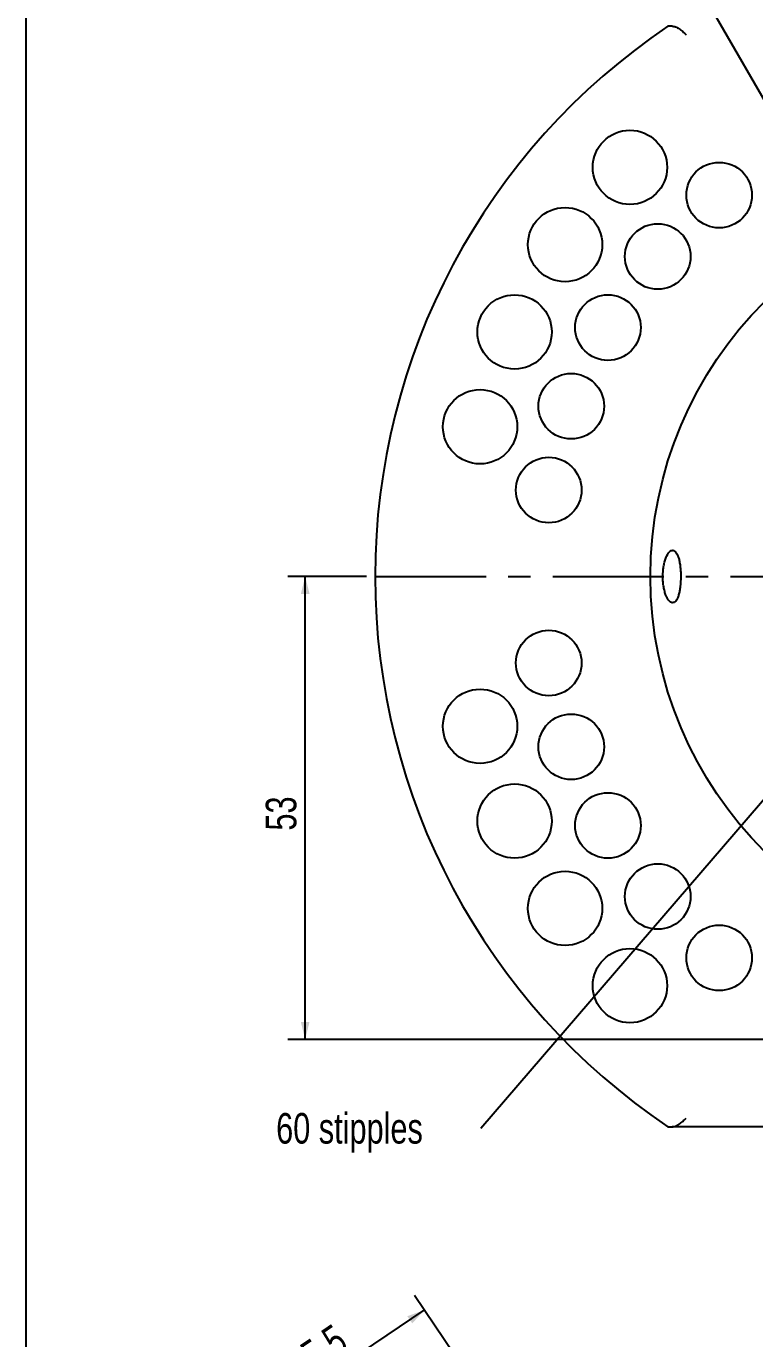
# Model space of a CAD drawing. Header units: millimetres. Extents: x 8 to 3888, y -9857 to 412.
# Drawn here: x 8 to 91.3, y 114.5 to 264.8 of the extents above; entities that cross this region are included whole.
import ezdxf

# ---------------------------------------------------------------- set-up
doc = ezdxf.new("R2010")
doc.units = ezdxf.units.MM
doc.linetypes.add('CENTERX2', pattern=[20.32, 12.7, -2.54, 2.54, -2.54])
for name, color, linetype in [('CENTERLINE', 4, 'CENTERX2'), ('DIMENSIONS', 2, 'Continuous'), ('TEXT', 2, 'Continuous')]:
    doc.layers.add(name, color=color, linetype=linetype)
doc.layers.add('OUTLINE', color=7, linetype='Continuous', lineweight=25)
doc.styles.add('SLDTEXTSTYLE0', font='TXT', dxfattribs={"width": 0.75})
doc.dimstyles.new('SLDDIMSTYLE0', dxfattribs={"dimtxt": 3.5, "dimasz": 2, "dimexe": 0, "dimexo": 0.0625, "dimgap": 0.875, "dimtad": 1, "dimdec": 1, "dimrnd": 1e-09, "dimzin": 12, "dimdsep": 46, "dimtxsty": 'SLDTEXTSTYLE0', "dimblk1": 'NONE', "dimsah": 1, "dimcen": 0, "dimadec": 0, "dimazin": 3, "dimtfac": 1, "dimtdec": 1, "dimtmove": 0, "dimatfit": 3, "dimldrblk": 'NONE', "dimfxl": 0, "dimfrac": 2, "dimtolj": 1, "dimtzin": 12, "dimarcsym": 0})
doc.dimstyles.new('SLDDIMSTYLE1', dxfattribs={"dimtxt": 3.5, "dimasz": 2, "dimexe": 0, "dimexo": 0.0625, "dimgap": 0.875, "dimtad": 1, "dimrnd": 1e-09, "dimzin": 12, "dimdsep": 46, "dimtxsty": 'SLDTEXTSTYLE0', "dimsah": 1, "dimcen": 0.09, "dimadec": 0, "dimazin": 3, "dimtfac": 1, "dimtofl": 0, "dimtmove": 0, "dimatfit": 3, "dimfxl": 0, "dimfrac": 2, "dimtolj": 1, "dimtzin": 12, "dimarcsym": 0})
doc.dimstyles.new('SLDDIMSTYLE19', dxfattribs={"dimtxt": 3.5, "dimasz": 2, "dimexe": 0, "dimexo": 0.0625, "dimgap": 0.875, "dimtad": 1, "dimlfac": 0.2, "dimrnd": 1e-09, "dimzin": 12, "dimdsep": 46, "dimtxsty": 'SLDTEXTSTYLE0', "dimsah": 1, "dimcen": 0.09, "dimadec": 0, "dimazin": 3, "dimtfac": 1, "dimtofl": 0, "dimtmove": 0, "dimatfit": 3, "dimfxl": 0, "dimfrac": 2, "dimtolj": 1, "dimtzin": 12, "dimarcsym": 0})
doc.dimstyles.new('SLDDIMSTYLE2', dxfattribs={"dimtxt": 3.5, "dimasz": 2, "dimexe": 0, "dimexo": 0.0625, "dimgap": 0.875, "dimtad": 1, "dimdec": 4, "dimzin": 12, "dimdsep": 46, "dimtxsty": 'SLDTEXTSTYLE0', "dimsah": 1, "dimcen": 0.09, "dimazin": 3, "dimtfac": 1, "dimtofl": 0, "dimtmove": 0, "dimatfit": 3, "dimfxl": 0, "dimfrac": 2, "dimtolj": 1, "dimtzin": 12, "dimarcsym": 0})
doc.dimstyles.new('SLDDIMSTYLE4', dxfattribs={"dimtxt": 0.18, "dimasz": 2, "dimexe": 0, "dimexo": 0.0625, "dimgap": 0, "dimtad": 0, "dimtih": 1, "dimtoh": 1, "dimdec": 0, "dimrnd": 1e-09, "dimzin": 0, "dimdsep": 46, "dimtxsty": 'Standard', "dimsah": 1, "dimcen": 0.09, "dimadec": 0, "dimazin": 0, "dimtfac": 2, "dimtdec": 0, "dimtofl": 0, "dimtmove": 0, "dimatfit": 3, "dimfxl": 0, "dimfrac": 2, "dimtolj": 1, "dimtzin": 0, "dimarcsym": 0})

# ---------------------------------------------------------------- blocks, each defined once
blk = doc.blocks.new('_D_1')
at = {"layer": 'DIMENSIONS'}
for q in [(77.85, 281.54), (139.64, 174.51)]:
    blk.add_line((108.18, 229), q, dxfattribs=at)
blk.add_solid([(108.18, 229), (107.62, 230.98), (106.75, 230.48)], dxfattribs=at)
at = {"layer": 'DIMENSIONS', "char_height": 3.5, "attachment_point": 1, "rotation": 300, "style": 'SLDTEXTSTYLE0'}
for s, insert in [('%%c', (82.55, 282.42)), ('62,9', (85.16, 277.9))]:
    blk.add_mtext(s, dxfattribs=dict(at, insert=insert))
blk = doc.blocks.new('_None')
blk = doc.blocks.new('_D_3')
at = {"layer": 'DIMENSIONS'}
blk.add_arc((63.88, 201.76), 56.29, 335, 0, dxfattribs=at)
for points in [[(120.18, 201.76), (119.64, 199.77), (120.64, 199.75)], [(114.9, 177.97), (116.17, 179.59), (115.26, 180)]]:
    blk.add_solid(points, dxfattribs=at)
at = {"layer": 'DIMENSIONS', "insert": (113.68, 187.11), "char_height": 3.5, "attachment_point": 1, "rotation": 77.5, "style": 'SLDTEXTSTYLE0'}
blk.add_mtext('25°', dxfattribs=at)
blk = doc.blocks.new('_D_4')
at = {"layer": 'DIMENSIONS'}
for p, q in [((46.91, 201.76), (37.91, 201.76)), ((39.91, 148.76), (39.91, 201.76)), ((122.91, 148.76), (37.91, 148.76))]:
    blk.add_line(p, q, dxfattribs=at)
for points in [[(39.91, 201.76), (39.41, 199.76), (40.41, 199.76)], [(39.91, 148.76), (40.41, 150.76), (39.41, 150.76)]]:
    blk.add_solid(points, dxfattribs=at)
at = {"layer": 'DIMENSIONS', "insert": (35.4, 172.67), "char_height": 3.5, "attachment_point": 1, "rotation": 90, "style": 'SLDTEXTSTYLE0'}
blk.add_mtext('53', dxfattribs=at)
blk = doc.blocks.new('SW_NOTE_6')
at = {"layer": 'TEXT', "color": 0, "insert": (-23.41, 1.76), "char_height": 3.5, "attachment_point": 1, "style": 'SLDTEXTSTYLE0'}
blk.add_mtext('60 stipples', dxfattribs=at)
blk = doc.blocks.new('_D_44')
at = {"layer": 'DIMENSIONS'}
for p, q in [((63.43, 103.1), (52.42, 119.43)), ((30.74, 102.39), (53.54, 117.77)), ((40.63, 87.73), (29.62, 104.05))]:
    blk.add_line(p, q, dxfattribs=at)
for points in [[(53.54, 117.77), (51.6, 117.07), (52.16, 116.24)], [(30.74, 102.39), (32.68, 103.09), (32.12, 103.92)]]:
    blk.add_solid(points, dxfattribs=at)
at = {"layer": 'DIMENSIONS', "char_height": 3.5, "attachment_point": 1, "rotation": 34, "style": 'SLDTEXTSTYLE0'}
for s, insert in [('5,5', (39.06, 113.58)), ('%%c', (34.71, 110.59)), ('Cutter', (36.79, 105.29))]:
    blk.add_mtext(s, dxfattribs=dict(at, insert=insert))

msp = doc.modelspace()

# ---------------------------------------------------------------- linework, layer by layer
at = {"layer": 'CENTERLINE'}
msp.add_line((47.91153, 201.75653), (199.91153, 201.75653), dxfattribs=at)
at = {"layer": 'OUTLINE'}
for p, q in [((8, 8), (8, 412)), ((165.93942, 138.75653), (81.88364, 138.75653))]:
    msp.add_line(p, q, dxfattribs=at)
for centre, radius in [((77.0657, 248.60236), 4.25), ((87.27263, 245.42107), 3.75), ((123.91153, 201.75653), 44.5), ((69.64271, 239.75597), 4.25), ((80.24699, 238.39543), 3.75), ((63.86864, 229.75499), 4.25), ((74.54808, 230.25653), 3.75), ((70.34905, 221.25168), 3.75), ((59.91894, 218.9033), 4.25), ((67.77749, 211.65448), 3.75), ((67.77749, 191.85859), 3.75), ((59.91894, 184.60977), 4.25), ((70.34905, 182.26139), 3.75), ((63.86864, 173.75807), 4.25), ((74.54808, 173.25653), 3.75), ((80.24699, 165.11764), 3.75), ((69.64271, 163.75709), 4.25), ((87.27263, 158.092), 3.75), ((77.0657, 154.91071), 4.25)]:
    msp.add_circle(centre, radius, dxfattribs=at)
msp.add_arc((123.91153, 201.75653), 76, 124.0092414, 235.9907586, dxfattribs=at)
for points, knots in [([(81.88364, 264.75653), (81.74727, 264.75653), (81.62607, 264.75653), (81.49651, 264.75653), (81.46152, 264.75653), (81.4149, 264.75653), (81.40271, 264.75653), (81.40271, 264.75653)], [0, 0, 0, 0, 0.5, 0.5, 0.75, 0.75, 1, 1, 1, 1]), ([(81.88364, 264.75653), (82.02084, 264.75653), (82.15379, 264.7306), (82.42372, 264.62945), (82.55925, 264.55415), (82.82915, 264.36891), (82.96669, 264.25675), (83.17047, 264.07702), (83.23839, 264.0149), (83.37538, 263.88737), (83.4454, 263.82104), (83.51351, 263.75653)], [0, 0, 0, 0, 0.25, 0.25, 0.5, 0.5, 0.75, 0.75, 0.875, 0.875, 1, 1, 1, 1]), ([(81.12485, 203.7394), (81.07393, 203.59071), (81.02903, 203.43165), (80.95141, 203.09361), (80.91843, 202.91253), (80.86752, 202.54035), (80.8495, 202.35012), (80.82846, 201.96141), (80.82565, 201.76173), (80.83566, 201.371), (80.84828, 201.17794), (80.88892, 200.79652), (80.91674, 200.6112), (80.98512, 200.26035), (81.02619, 200.09216), (81.11997, 199.77855), (81.17178, 199.63564), (81.28431, 199.37691), (81.34576, 199.26019), (81.47257, 199.06335), (81.53815, 198.98223), (81.67314, 198.8548), (81.74244, 198.80915), (81.87853, 198.75717), (81.94608, 198.75001), (82.08006, 198.7749), (82.14443, 198.80661), (82.2678, 198.90679), (82.32748, 198.97628), (82.43861, 199.14948), (82.48986, 199.25229), (82.58451, 199.48996), (82.62806, 199.6261), (82.70419, 199.91971), (82.7373, 200.07819), (82.79409, 200.41905), (82.81731, 200.5993), (82.85291, 200.96898), (82.8656, 201.16108), (82.88023, 201.55267), (82.88211, 201.74821), (82.87534, 202.13879), (82.86648, 202.3359), (82.83834, 202.71523), (82.81917, 202.89832), (82.77008, 203.25127), (82.74004, 203.42074), (82.67099, 203.73154), (82.63175, 203.87494), (82.5427, 204.13682), (82.49415, 204.25151), (82.38926, 204.44799), (82.33219, 204.5307), (82.21224, 204.65832), (82.14985, 204.70323), (82.02, 204.75574), (81.95199, 204.76291), (81.81645, 204.73843), (81.74832, 204.70731), (81.61159, 204.60659), (81.54381, 204.53719), (81.34896, 204.2796), (81.22668, 204.03678), (81.12485, 203.7394)], [0, 0, 0, 0, 0.03125, 0.03125, 0.0625, 0.0625, 0.09375, 0.09375, 0.125, 0.125, 0.15625, 0.15625, 0.1875, 0.1875, 0.21875, 0.21875, 0.25, 0.25, 0.28125, 0.28125, 0.3125, 0.3125, 0.34375, 0.34375, 0.375, 0.375, 0.40625, 0.40625, 0.4375, 0.4375, 0.46875, 0.46875, 0.5, 0.5, 0.53125, 0.53125, 0.5625, 0.5625, 0.59375, 0.59375, 0.625, 0.625, 0.65625, 0.65625, 0.6875, 0.6875, 0.71875, 0.71875, 0.75, 0.75, 0.78125, 0.78125, 0.8125, 0.8125, 0.84375, 0.84375, 0.875, 0.875, 0.90625, 0.90625, 0.9375, 0.9375, 1, 1, 1, 1]), ([(81.88364, 138.75653), (82.02084, 138.75653), (82.15379, 138.78247), (82.42372, 138.88362), (82.55925, 138.95892), (82.82915, 139.14415), (82.96669, 139.25632), (83.17047, 139.43605), (83.23839, 139.49816), (83.37538, 139.62569), (83.4454, 139.69202), (83.51351, 139.75653)], [0, 0, 0, 0, 0.25, 0.25, 0.5, 0.5, 0.75, 0.75, 0.875, 0.875, 1, 1, 1, 1]), ([(81.40271, 138.75653), (81.40271, 138.75653), (81.45387, 138.75653), (81.62665, 138.75653), (81.74735, 138.75653), (81.88364, 138.75653)], [0, 0, 0, 0, 0.5, 0.5, 1, 1, 1, 1])]:
    msp.add_open_spline(points, degree=3, knots=knots, dxfattribs=at)

# ---------------------------------------------------------------- block references
at = {"layer": 'TEXT'}
msp.add_blockref('SW_NOTE_6', (59.99918, 138.57122), dxfattribs=at)

# ---------------------------------------------------------------- dimensions: what is measured, and where the dimension line sits
at = {"layer": 'DIMENSIONS'}
dim = msp.add_diameter_dim_2p(p1=(139.64054, 174.51309), p2=(108.18252, 228.99997), dimstyle='SLDDIMSTYLE0', dxfattribs=at)
dim.commit()
dim.dimension.update_dxf_attribs({"geometry": '_D_1', "text_midpoint": (82.18414, 274.03052), "dimtype": 163})
dim = msp.add_linear_dim(base=(39.91153, 201.75653), p1=(123.91153, 148.75653), p2=(47.91153, 201.75653), angle=90, dimstyle='SLDDIMSTYLE1', dxfattribs=at)
dim.commit()
dim.dimension.update_dxf_attribs({"geometry": '_D_4', "text_midpoint": (39.91153, 175.25653), "dimtype": 160})
dim = msp.add_angular_dim_2l(base=(118.84214, 189.57213), line1=((110.56283, 179.98883), (140.79658, 165.8906)), line2=((199.91153, 201.75653), (47.91153, 201.75653)), dimstyle='SLDDIMSTYLE2', dxfattribs=at)
dim.commit()
dim.dimension.update_dxf_attribs({"geometry": '_D_3', "text_midpoint": (118.84214, 189.57213), "dimtype": 162})
dim = msp.add_linear_dim(base=(56.60982, 113.21411), p1=(41.18958, 86.89754), p2=(63.98811, 102.27534), angle=34, text='%%c<>', dimstyle='SLDDIMSTYLE19', dxfattribs=at)
dim.commit()
dim.dimension.update_dxf_attribs({"geometry": '_D_44', "text_midpoint": (45.21055, 105.52521), "dimtype": 160})

# ---------------------------------------------------------------- leaders
at = {"layer": 'TEXT'}
msp.add_leader([(98.90255, 183.80207), (59.99918, 138.57122)], dimstyle='SLDDIMSTYLE4', dxfattribs=at)

doc.saveas('drawing.dxf')
